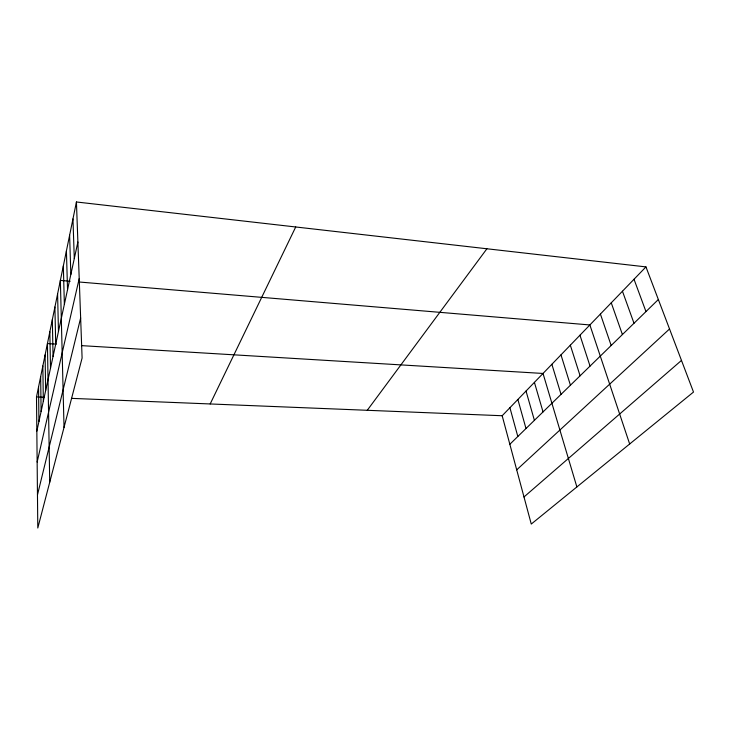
<?xml version="1.0" encoding="UTF-8"?>
<svg xmlns="http://www.w3.org/2000/svg" width="730" height="730" viewBox="0 0 730 730"><rect width="100%" height="100%" fill="white"/><g stroke="black" fill="none" stroke-linecap="round" stroke-linejoin="round"><path stroke-width="1.09" d="M76.431 201.982L82.098 358.029L37.796 528.018L36.5 396.947L76.431 201.982L645.959 266.897L693.5 392.056L531.267 524.058L502.176 415.735L645.959 266.897M36.838 431.156L77.882 242.022M37.148 462.017L79.214 278.559M37.467 494.931L80.647 317.961M210.176 403.955L295.723 226.975M367.263 410.296L486.91 248.775M509.841 444.269L658.351 299.519M516.712 469.855L669.538 328.965M523.994 496.966L681.482 360.41M36.5 396.947L44.457 397.266M71.522 398.361L502.176 415.735M56.265 344.113L47.432 343.575L49.722 482.247M81.45 345.628L543.02 373.459L576.873 486.946M70.171 281.251L60.362 280.42L64.03 427.351M78.886 281.981L589.877 324.95L629.661 443.995M634.014 279.262L645.968 311.582M622.453 291.224L633.996 323.253M611.256 302.822L622.407 334.55M600.407 314.055L611.174 345.5M579.967 335.216L590.041 366.095M570.331 345.19L580.095 375.795M560.978 354.88L570.431 385.212M551.871 364.297L561.042 394.364M534.415 382.374L543.038 411.912M526.029 391.043L534.406 420.334M517.871 399.493L525.992 428.528M509.923 407.723L517.816 436.503M72.954 218.954L74.296 258.575M69.615 235.243L70.846 274.453M66.412 250.892L67.543 289.682M63.328 265.939L64.368 304.319M57.597 293.962L58.464 331.529M54.914 307.029L55.708 344.204M52.332 319.63L53.062 356.423M49.841 331.812L50.498 368.221M45.105 354.953L45.634 390.614M42.842 365.967L43.325 401.254M40.661 376.625L41.099 411.547M38.553 386.946L38.936 421.511"/></g></svg>
